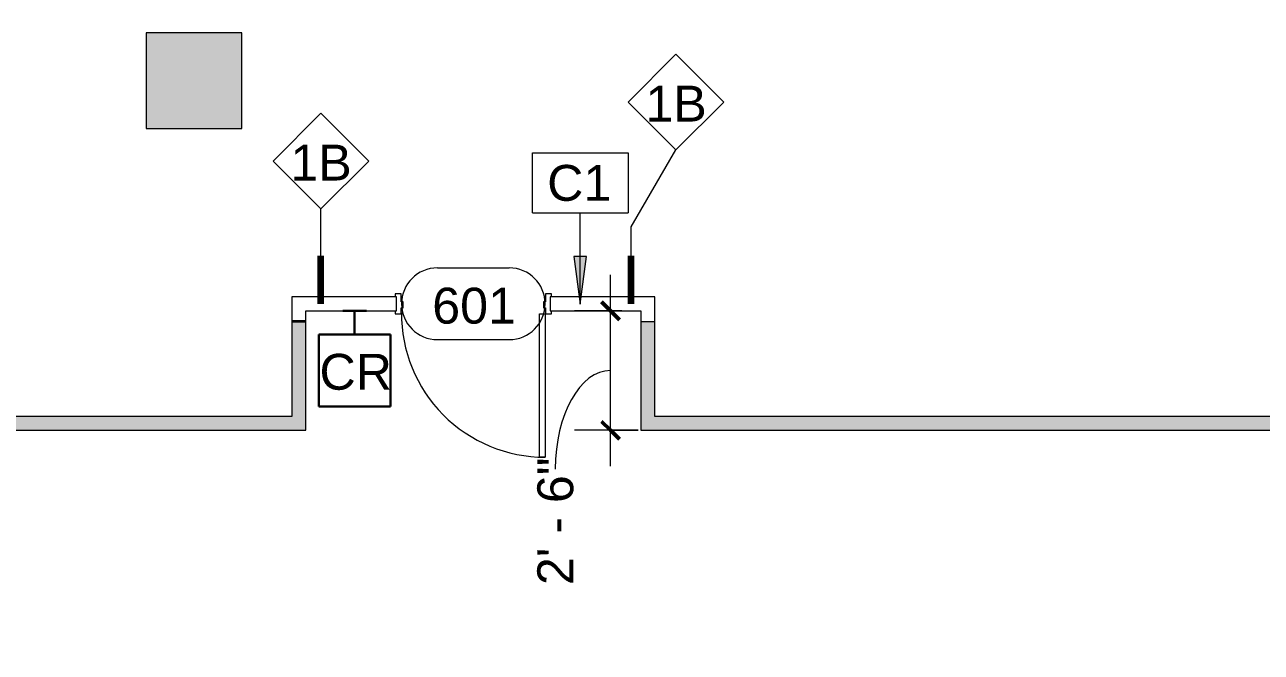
# Model space of a CAD drawing. Header units: inches. Extents: x 0 to 2024, y 708 to 2055.
# Drawn here: x 1038.6 to 1348.5, y 1242.1 to 1399.5 of the extents above; entities that cross this region are included whole.
import ezdxf

# ---------------------------------------------------------------- set-up
doc = ezdxf.new("R2010")
doc.units = ezdxf.units.IN
doc.header["$MEASUREMENT"] = 0
for name, color, linetype, lineweight in [('A-ANNO-DIMS', 211, 'Continuous', 9), ('A-ANNO-DIMS-96', 211, 'Continuous', 9), ('A-ANNO-KEYN', 231, 'Continuous', 9), ('A-ANNO-NOTE', 131, 'Continuous', 30), ('A-DETL', 90, 'Continuous', 9), ('A-DETL-GENF', 92, 'Continuous', 9), ('A-DOOR', 31, 'Continuous', 13), ('A-DOOR-IDEN', 31, 'Continuous', 9), ('A-WALL', 113, 'Continuous', 13), ('A-WALL-IDEN', 211, 'Continuous', 9), ('A-WALL-PATT', 111, 'Continuous', 13), ('I-WALL', 2, 'Continuous', 13)]:
    doc.layers.add(name, color=color, linetype=linetype, lineweight=lineweight)
doc.styles.add('Arial', font='arial.ttf', dxfattribs={"height": 9})
doc.styles.add('Swis721 Lt BT', font='swissl.ttf', dxfattribs={"height": 9})
doc.dimstyles.new('OTJ_-_3_32__Linear__1_2__Tolerance', dxfattribs={"dimscale": 12, "dimtxt": 9.497835, "dimasz": 0.375, "dimexe": 0.75, "dimexo": 0.5, "dimgap": 0.5, "dimtad": 1, "dimdec": 1, "dimrnd": 0.5, "dimzin": 3, "dimdsep": 46, "dimlunit": 4, "dimtxsty": 'Swis721 Lt BT', "dimblk1": 'OBLIQUE', "dimblk2": 'OBLIQUE', "dimsah": 1, "dimcen": 0.09, "dimdle": 0.75, "dimazin": 0, "dimtfac": 1, "dimtdec": 4, "dimtix": 1, "dimtmove": 1, "dimatfit": 3, "dimfxl": 1, "dimtvp": 1, "dimfrac": 2, "dimtolj": 1, "dimtzin": 0, "dimarcsym": 2})

# ---------------------------------------------------------------- blocks, each defined once
blk = doc.blocks.new('Door - Single - Solid Door-7072474-Level XX  CONSTRUCTION')
at = {"layer": 'A-DOOR'}
for p, q in [((-14.01, 38.59), (-12.63, 38.59)), ((-14.01, 2.59), (-14.01, 38.59)), ((-12.63, 38.59), (-12.63, 2.59)), ((-12.63, 2.59), (-14.01, 2.59))]:
    blk.add_line(p, q, dxfattribs=at)
at = {"layer": 'A-DOOR', "lineweight": 9}
for p, q in [((-15.63, 2.59), (-15.63, 1.84)), ((-14.13, 2.59), (-15.63, 2.59)), ((-14.13, 1.09), (-14.13, 2.59)), ((-13.63, 1.09), (-14.13, 1.09)), ((-13.63, -0.41), (-13.63, 1.09)), ((22.12, 1.09), (21.62, 1.09)), ((21.62, 1.09), (21.62, -0.41)), ((23.62, 2.59), (22.12, 2.59)), ((22.12, 2.59), (22.12, 1.09)), ((23.62, 1.84), (23.62, 2.59)), ((-15.63, -1.66), (-15.63, -2.41)), ((-15.63, -2.41), (-14.13, -2.41)), ((-14.13, -2.41), (-14.13, -0.41)), ((-14.13, -0.41), (-13.63, -0.41)), ((21.62, -0.41), (22.12, -0.41)), ((22.12, -0.41), (22.12, -2.41)), ((22.12, -2.41), (23.62, -2.41)), ((23.62, -2.41), (23.62, -1.66))]:
    blk.add_line(p, q, dxfattribs=at)
blk.add_arc((-14.01, 2.59), 36, 359.5, 90, dxfattribs=at)
blk = doc.blocks.new('Door Tag - Door Tag-41184-Level XX  CONSTRUCTION')
at = {"layer": 'A-DOOR-IDEN'}
for p, q in [((-0.09375, 0.09375), (0.09375, 0.09375)), ((-0.09375, -0.09375), (0.09375, -0.09375))]:
    blk.add_line(p, q, dxfattribs=at)
for centre, start, end in [((-0.09375, 0), 90, 270), ((0.09375, 0), 270, 90)]:
    blk.add_arc(centre, 0.09375, start, end, dxfattribs=at)
blk = doc.blocks.new('Wall Tag - 1_4_-62626-Level XX  CONSTRUCTION')
at = {"layer": 'A-WALL-IDEN'}
for p, q in [((-0.125, 0), (0, 0.125)), ((0, 0.125), (0.125, 0)), ((-0.125, 0), (0, -0.125)), ((0, -0.125), (0.125, 0))]:
    blk.add_line(p, q, dxfattribs=at)
blk = doc.blocks.new('Keynote Tag - Keynote Number - Boxed-135510-Level XX  CONSTRUCTION')
at = {"layer": 'A-ANNO-KEYN'}
for p, q in [((-0.125, -0.0792), (-0.125, 0.0781)), ((-0.125, 0.0781), (0.125, 0.0781)), ((0.125, 0.0781), (0.125, -0.0792)), ((-0.125, -0.0792), (0.125, -0.0792))]:
    blk.add_line(p, q, dxfattribs=at)
blk = doc.blocks.new('DIMBLOCK1-Level XX  CONSTRUCTION')
at = {"layer": 'A-ANNO-DIMS-96', "transparency": 16777216}
for p, q in [((1185.38, 1288.75), (1185.38, 1336.75)), ((1188.2, 1327.75), (1176.38, 1327.75)), ((1185.38, 1327.75), (1188.2, 1327.75)), ((1192.32, 1297.75), (1176.38, 1297.75)), ((1185.38, 1297.75), (1192.32, 1297.75))]:
    blk.add_line(p, q, dxfattribs=at)
at = {"layer": 'A-ANNO-DIMS-96', "lineweight": 50, "transparency": 16777216}
for p, q in [((1185.38, 1327.75), (1183.13, 1330)), ((1185.38, 1327.75), (1187.63, 1325.5)), ((1185.38, 1297.75), (1183.13, 1300)), ((1185.38, 1297.75), (1187.63, 1295.5))]:
    blk.add_line(p, q, dxfattribs=at)
at = {"layer": 'A-ANNO-DIMS-96', "transparency": 16777216}
blk.add_ellipse((1185.38, 1288.03), major_axis=(0, 24.72), ratio=0.560435, start_param=0, end_param=1.570796, dxfattribs=at)
at = {"layer": 'A-ANNO-DIMS-96', "color": 0, "transparency": 16777216, "insert": (1167.04, 1258.93), "char_height": 9, "width": 34.9159, "attachment_point": 1, "rotation": 90, "line_spacing_factor": 1.005062, "style": 'Swis721 Lt BT'}
blk.add_mtext('2\' - 6"', dxfattribs=at)
blk = doc.blocks.new('_Oblique')
at = {"color": 0, "linetype": 'ByBlock', "lineweight": -2}
blk.add_line((-0.5, -0.5), (0.5, 0.5), dxfattribs=at)

msp = doc.modelspace()

# ---------------------------------------------------------------- hatches: boundary and pattern name
at = {"layer": 'A-ANNO-KEYN'}
msp.add_hatch(color=256, dxfattribs=at).paths.add_polyline_path([(1177.79, 1329.38), (1179.37, 1341.38), (1176.21, 1341.38)], flags=0)
at = {"layer": 'A-DETL-GENF'}
h = msp.add_hatch(color=7, dxfattribs=at)
h.paths.add_polyline_path([(3.5, 707.56), (34.12, 707.56), (34.12, 728.5), (12, 728.5), (12, 716.5), (3.5, 716.5)], flags=0)
h.paths.add_polyline_path([(34.12, 814.5), (34.12, 896.5), (12, 896.5), (12, 884.5), (3.5, 884.5), (3.5, 826.5), (12, 826.5), (12, 814.5), (30, 814.5)], flags=0)
h.paths.add_polyline_path([(22.25, 982.5), (34.12, 982.5), (34.12, 1064.5), (12, 1064.5), (12, 1052.5), (3.5, 1052.5), (3.5, 994.5), (12, 994.5), (12, 982.5), (13.76, 982.5)], flags=0)
h.paths.add_polyline_path([(493, 1013.5), (517, 1013.5), (517, 1037.5), (493, 1037.5), (493, 1013.75)], flags=0)
h.paths.add_polyline_path([(24.37, 1150.5), (34.12, 1150.5), (34.12, 1206), (24.37, 1206), (24.37, 1249.75), (5.5, 1249.75), (5.5, 1242), (0, 1242), (0, 1162.5), (12, 1162.5), (12, 1150.5), (22.25, 1150.5)], flags=0)
h.paths.add_polyline_path([(22.25, 1301.25), (24.37, 1301.25), (24.37, 1355.38), (34.12, 1355.38), (34.12, 1400.5), (12, 1400.5), (12, 1387), (0, 1387), (0, 1309), (5.5, 1309), (5.5, 1301.25)], flags=0)
h.paths.add_polyline_path([(1455, 1371.5), (1455, 1399.5), (1427, 1399.5), (1427, 1371.5), (1453, 1371.5)], flags=0)
h.paths.add_polyline_path([(1815, 1371.5), (1815, 1399.5), (1787, 1399.5), (1787, 1371.5), (1813.84, 1371.5)], flags=0)
h.paths.add_polyline_path([(829, 1373.5), (853, 1373.5), (853, 1397.5), (829, 1397.5)], flags=0)
h.paths.add_polyline_path([(493, 1373.5), (517, 1373.5), (517, 1397.5), (493, 1397.5), (493, 1373.75)], flags=0)
h.paths.add_polyline_path([(1069, 1373.5), (1093, 1373.5), (1093, 1397.5), (1069, 1397.5)], flags=0)
h.paths.add_polyline_path([(12, 1486.5), (34.12, 1486.5), (34.12, 1568.5), (12, 1568.5), (12, 1555), (3.5, 1555), (3.5, 1500), (12, 1500)], flags=0)
h.paths.add_polyline_path([(24.37, 1654.5), (34.12, 1654.5), (34.12, 1736.5), (12, 1736.5), (12, 1723), (3.5, 1723), (3.5, 1668), (12, 1668), (12, 1654.5)], flags=0)
h.paths.add_polyline_path([(1787, 1731.5), (1815, 1731.5), (1815, 1759.5), (1787, 1759.5), (1787, 1733.5)], flags=0)
h.paths.add_polyline_path([(1069, 1733.5), (1093, 1733.5), (1093, 1757.5), (1069, 1757.5)], flags=0)
h.paths.add_polyline_path([(1429, 1733.5), (1453, 1733.5), (1453, 1757.5), (1429, 1757.5)], flags=0)
h.paths.add_polyline_path([(517, 1733.5), (517, 1757.5), (493, 1757.5), (493, 1733.5)], flags=0)
h.paths.add_polyline_path([(829, 1733.5), (853, 1733.5), (853, 1757.5), (829, 1757.5)], flags=0)
h.paths.add_polyline_path([(24.37, 1822.5), (34.12, 1822.5), (34.12, 1872.5), (24.37, 1872.5), (24.37, 1923.25), (5.5, 1923.25), (5.5, 1915.5), (0, 1915.5), (0, 1836), (12, 1836), (12, 1822.5)], flags=0)
h.paths.add_polyline_path([(24.37, 1974.75), (24.37, 2031.38), (37.25, 2031.38), (37.25, 2049.5), (29.5, 2049.5), (29.5, 2055), (0, 2055), (0, 1982.5), (5.5, 1982.5), (5.5, 1974.75)], flags=0)
h.paths.add_polyline_path([(517, 2021.5), (517, 2035.5), (543, 2035.5), (543, 2051.5), (480, 2051.5), (480, 2052.5), (447.75, 2052.5), (447.75, 2031.38), (493, 2031.38), (493, 2021.5), (499.38, 2021.5)], flags=0)
h.paths.add_polyline_path([(1039, 2021.5), (1063, 2021.5), (1063, 2035.5), (1083, 2035.5), (1083, 2051.5), (1019, 2051.5), (1019, 2035.5), (1039, 2035.5)], flags=0)
h.paths.add_polyline_path([(1399, 2021.5), (1423, 2021.5), (1423, 2035.5), (1443, 2035.5), (1443, 2051.5), (1379, 2051.5), (1379, 2035.5), (1399, 2035.5)], flags=0)
h.paths.add_polyline_path([(685.5, 2021.5), (703, 2021.5), (703, 2035.5), (723, 2035.5), (723, 2051.5), (659, 2051.5), (659, 2035.5), (679, 2035.5), (679, 2021.5)], flags=0)
h.paths.add_polyline_path([(1759, 2021.5), (1783, 2021.5), (1783, 2035.5), (1803, 2035.5), (1803, 2051.5), (1739, 2051.5), (1739, 2035.5), (1759, 2035.5)], flags=0)
h.paths.add_polyline_path([(407.75, 2031.38), (407.75, 2052.5), (360.75, 2052.5), (360.75, 2031.38)], flags=0)
h.paths.add_polyline_path([(88.75, 2031.38), (135.25, 2031.38), (135.25, 2052.5), (126.25, 2052.5), (126.25, 2055), (96.5, 2055), (96.5, 2049.5), (88.75, 2049.5)], flags=0)
h.paths.add_polyline_path([(177.75, 2031.38), (226.75, 2031.38), (226.75, 2052.5), (177.75, 2052.5)], flags=0)
h.paths.add_polyline_path([(318.25, 2031.38), (318.25, 2052.5), (269.38, 2052.5), (269.38, 2031.38)], flags=0)
h.paths.add_polyline_path([(598, 2035.5), (604, 2035.5), (604, 2047.5), (598, 2047.5)], flags=0)
h.paths.add_polyline_path([(784, 2035.5), (784, 2047.5), (778, 2047.5), (778, 2035.5)], flags=0)
h.paths.add_polyline_path([(839, 2035.5), (903, 2035.5), (903, 2051.5), (839, 2051.5)], flags=0)
h.paths.add_polyline_path([(1144, 2035.5), (1144, 2047.5), (1138, 2047.5), (1138, 2035.5)], flags=0)
h.paths.add_polyline_path([(1199, 2035.5), (1263, 2035.5), (1263, 2051.5), (1199, 2051.5), (1199, 2035.75)], flags=0)
h.paths.add_polyline_path([(958, 2035.5), (964, 2035.5), (964, 2047.5), (958, 2047.5)], flags=0)
h.paths.add_polyline_path([(1983, 2035.5), (1983, 2051.5), (1919, 2051.5), (1919, 2035.5)], flags=0)
h.paths.add_polyline_path([(1324, 2035.5), (1324, 2047.5), (1318, 2047.5), (1318, 2035.5)], flags=0)
h.paths.add_polyline_path([(1559, 2035.5), (1623, 2035.5), (1623, 2051.5), (1559, 2051.5)], flags=0)
h.paths.add_polyline_path([(1684, 2035.5), (1684, 2047.5), (1678, 2047.5), (1678, 2035.5)], flags=0)
h.paths.add_polyline_path([(1864, 2035.5), (1864, 2047.5), (1858, 2047.5), (1858, 2035.5)], flags=0)
h.paths.add_polyline_path([(1498, 2035.5), (1504, 2035.5), (1504, 2047.5), (1498, 2047.5), (1498, 2043.5)], flags=0)
at = {"layer": 'A-WALL-PATT', "lineweight": 9}
for points in [[(1109, 1301.25), (1109, 1325.25), (1105.5, 1325.25), (1105.5, 1301.25)], [(1196.5, 1297.75), (1196.5, 1325), (1193, 1325), (1193, 1297.75)], [(1042, 1297.75), (1109, 1297.75), (1109, 1301.25), (808.5, 1301.25), (808.5, 1297.75), (1036, 1297.75)], [(1880.36, 1297.75), (1880.36, 1301.25), (1196.5, 1301.25), (1196.5, 1297.75), (1765.42, 1297.75)]]:
    msp.add_hatch(color=7, dxfattribs=at).paths.add_polyline_path(points, flags=0)

# ---------------------------------------------------------------- linework, layer by layer
at = {"layer": 'A-ANNO-KEYN'}
for p, q in [((1177.79, 1329.38), (1177.79, 1352.26)), ((1179.37, 1341.38), (1176.21, 1341.38)), ((1176.21, 1341.38), (1177.79, 1329.38)), ((1177.79, 1329.38), (1179.37, 1341.38))]:
    msp.add_line(p, q, dxfattribs=at)
at = {"layer": 'A-ANNO-NOTE'}
for p, q in [((1118.25, 1327.75), (1124.25, 1327.75)), ((1121.25, 1327.75), (1121.25, 1321.75)), ((1130.25, 1321.75), (1112.25, 1321.75)), ((1112.25, 1321.75), (1112.25, 1303.75)), ((1130.25, 1303.75), (1130.25, 1321.75)), ((1112.25, 1303.75), (1130.25, 1303.75))]:
    msp.add_line(p, q, dxfattribs=at)
at = {"layer": 'A-DETL'}
for p, q in [((1069, 1397.5), (1069, 1373.5)), ((1093, 1397.5), (1069, 1397.5)), ((1093, 1373.5), (1093, 1397.5)), ((1069, 1373.5), (1093, 1373.5))]:
    msp.add_line(p, q, dxfattribs=at)
at = {"layer": 'A-WALL', "color": 55}
msp.add_line((1196.5, 1325), (1193, 1325), dxfattribs=at)
at = {"layer": 'A-WALL-IDEN'}
for p, q in [((1190.6, 1348.79), (1201.79, 1368.08)), ((1112.8, 1329.5), (1112.8, 1353.28)), ((1190.6, 1329.5), (1190.6, 1348.79))]:
    msp.add_line(p, q, dxfattribs=at)
at = {"layer": 'A-WALL-IDEN', "lineweight": 90}
for p, q in [((1112.8, 1329.5), (1112.8, 1341.5)), ((1190.6, 1329.5), (1190.6, 1341.5))]:
    msp.add_line(p, q, dxfattribs=at)
at = {"layer": 'I-WALL'}
for p, q in [((1131.75, 1331.25), (1105.5, 1331.25)), ((1105.5, 1331.25), (1105.5, 1325.25)), ((1131.75, 1327.75), (1131.75, 1331.25)), ((1196.5, 1331.25), (1170.25, 1331.25)), ((1170.25, 1331.25), (1170.25, 1327.75)), ((1196.5, 1325), (1196.5, 1331.25)), ((1109, 1327.75), (1131.75, 1327.75)), ((1109, 1325.25), (1109, 1327.75)), ((1170.25, 1327.75), (1193, 1327.75)), ((1193, 1327.75), (1193, 1325)), ((1105.5, 1325), (1109, 1325))]:
    msp.add_line(p, q, dxfattribs=at)
at = {"layer": 'I-WALL', "color": 8, "lineweight": 20}
for p, q in [((1109, 1325.25), (1105.5, 1325.25)), ((1105.5, 1325.25), (1105.5, 1301.25)), ((1109, 1297.75), (1109, 1325.25)), ((1193, 1325), (1193, 1297.75)), ((1196.5, 1301.25), (1196.5, 1325)), ((1105.5, 1301.25), (808.5, 1301.25)), ((1439.5, 1301.25), (1196.5, 1301.25)), ((808.5, 1297.75), (1109, 1297.75)), ((1193, 1297.75), (1880.36, 1297.75))]:
    msp.add_line(p, q, dxfattribs=at)

# ---------------------------------------------------------------- block references
at = {"layer": 'A-ANNO-KEYN', "xscale": 95.99999999999994, "yscale": 95.99999999999994, "zscale": 95.99999999999994}
msp.add_blockref('Keynote Tag - Keynote Number - Boxed-135510-Level XX  CONSTRUCTION', (1177.79, 1359.87), dxfattribs=at)
at = {"layer": 'A-DOOR', "rotation": 180}
msp.add_blockref('Door - Single - Solid Door-7072474-Level XX  CONSTRUCTION', (1154.99, 1329.59), dxfattribs=at)
at = {"layer": 'A-DOOR-IDEN', "xscale": 95.99999999999994, "yscale": 95.99999999999994, "zscale": 95.99999999999994}
msp.add_blockref('Door Tag - Door Tag-41184-Level XX  CONSTRUCTION', (1151, 1329.5), dxfattribs=at)
at = {"layer": 'A-WALL-IDEN', "xscale": 95.99999999999994, "yscale": 95.99999999999994, "zscale": 95.99999999999994}
for p in [(1201.79, 1380.08), (1112.8, 1365.28)]:
    msp.add_blockref('Wall Tag - 1_4_-62626-Level XX  CONSTRUCTION', p, dxfattribs=at)

# ---------------------------------------------------------------- texts
at = {"layer": 'A-ANNO-KEYN', "insert": (1169.51, 1364.32), "char_height": 9, "width": 19.695, "attachment_point": 1, "style": 'Arial'}
msp.add_mtext('C1', dxfattribs=at)
at = {"layer": 'A-ANNO-NOTE', "lineweight": 9, "insert": (1112.44, 1316.93), "char_height": 9, "width": 20.604, "attachment_point": 1, "style": 'Swis721 Lt BT'}
msp.add_mtext('CR', dxfattribs=at)
at = {"layer": 'A-DOOR-IDEN', "insert": (1140.7, 1333.52), "char_height": 9, "width": 24.543, "attachment_point": 1, "style": 'Swis721 Lt BT'}
msp.add_mtext('601', dxfattribs=at)
at = {"layer": 'A-WALL-IDEN', "char_height": 9, "width": 18.18, "attachment_point": 1, "style": 'Swis721 Lt BT'}
for insert in [(1194.13, 1384.2), (1105.14, 1369.41)]:
    msp.add_mtext('1B', dxfattribs=dict(at, insert=insert))

# ---------------------------------------------------------------- dimensions: what is measured, and where the dimension line sits
at = {"layer": 'A-ANNO-DIMS'}
dim = msp.add_linear_dim(base=(1185.38, 1327.75), p1=(1186.32, 1297.75), p2=(1182.2, 1327.75), angle=90, dimstyle='OTJ_-_3_32__Linear__1_2__Tolerance', override={"dimpost": '<>', "dimfxl": 30.282278}, dxfattribs=at)
dim.commit()
dim.dimension.update_dxf_attribs({"geometry": 'DIMBLOCK1-Level XX  CONSTRUCTION', "text_midpoint": (1173.04, 1276.39), "dimtype": 160, "text_rotation": 90})

doc.saveas('drawing.dxf')
